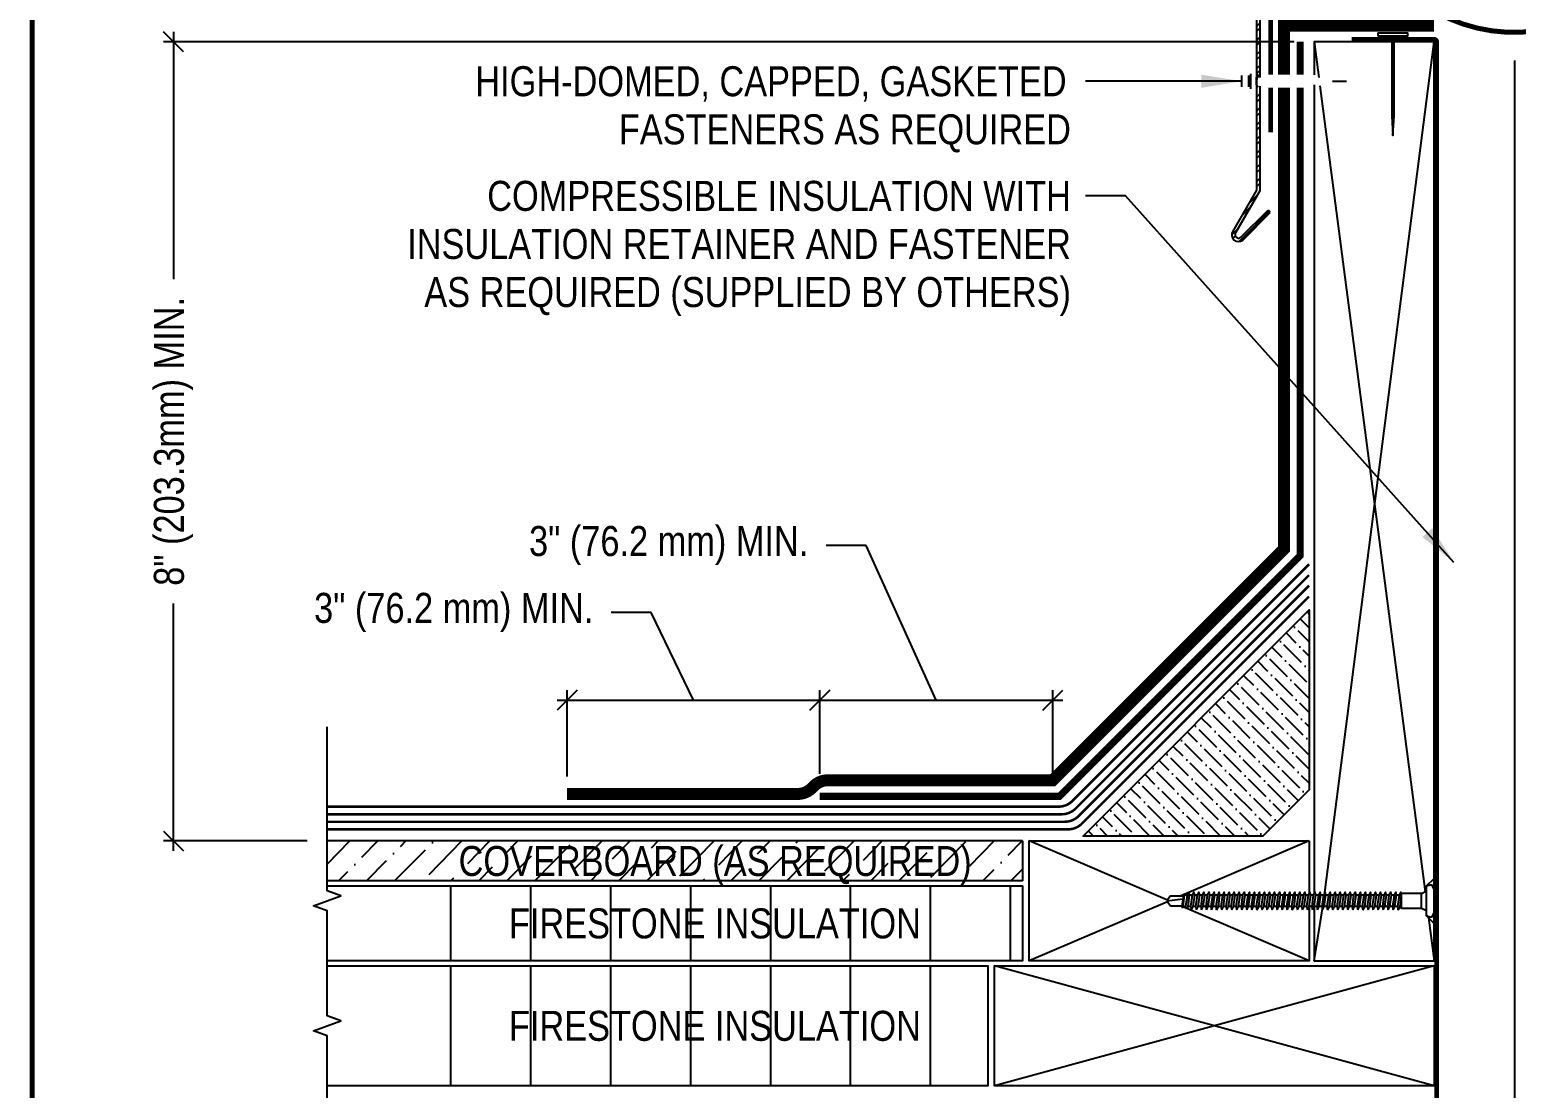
# Model space of a CAD drawing. Header units: inches. Extents: x -556 to -536, y -114.5 to -97.8.
# Drawn here: x -556 to -546.7, y -109.98 to -103.36 of the extents above; entities that cross this region are included whole.
import ezdxf
from ezdxf.enums import TextEntityAlignment as Align

# ---------------------------------------------------------------- set-up
doc = ezdxf.new("R2010")
doc.units = ezdxf.units.IN
doc.header["$MEASUREMENT"] = 0
doc.layers.get('0').update_dxf_attribs({"linetype": 'CONTINUOUS'})
doc.layers.get('DEFPOINTS').update_dxf_attribs({"linetype": 'CONTINUOUS'})
for name, color, linetype in [('FSBP-ACCESSORY-FIRESTONE', 7, 'CONTINUOUS'), ('FSBP-ACCESSORY-OTHER', 7, 'CONTINUOUS'), ('FSBP-ANNO-LABEL', 7, 'CONTINUOUS'), ('FSBP-COVERBOARD_CANT', 46, 'CONTINUOUS'), ('FSBP-INSULATION', 7, 'CONTINUOUS'), ('FSBP-MEMBRANE', 7, 'CONTINUOUS'), ('FSBP-SUBSTRATE-GENERIC', 9, 'CONTINUOUS'), ('FSBP-TTLB-BORDER', 7, 'CONTINUOUS'), ('FSBP-TTLB-TEXT', 7, 'CONTINUOUS'), ('FSBP-WOOD', 7, 'CONTINUOUS')]:
    doc.layers.add(name, color=color, linetype=linetype)
doc.styles.add('ARIAL', font='ARIAL.TTF')
doc.styles.add('ARIAL_BOLD', font='ariblk.TTF')
doc.styles.add('ARIAL_NAR', font='ARIALN.TTF')
doc.linetypes.add('BATTING', pattern='A,0.0001,-0.1,[134,ltypeshp.shx,S=0.1,R=0,X=-0.1,Y=0],-0.2,[134,ltypeshp.shx,S=0.1,R=180,X=0.1,Y=0],-0.1', length=0.4001)
doc.dimstyles.new('FSBP-DIM', dxfattribs={"dimtxt": 0.1875, "dimasz": 0.125, "dimexe": 0.0625, "dimexo": 0.125, "dimgap": 0.125, "dimtad": 0, "dimdec": 0, "dimzin": 1, "dimdsep": 46, "dimlunit": 4, "dimtxsty": 'ARIAL_NAR', "dimblk": 'OBLIQUE', "dimcen": 0.09375, "dimdle": 0.0625, "dimclrd": 256, "dimclre": 256, "dimclrt": 256, "dimadec": 0, "dimazin": 0, "dimtfac": 1, "dimtdec": 0, "dimtmove": 1, "dimatfit": 3, "dimfxl": 0, "dimtolj": 1, "dimtzin": 0, "dimlwd": -1, "dimlwe": -1, "dimarcsym": 0})
doc.dimstyles.new('FSBP-LEADER', dxfattribs={"dimtxt": 0.1875, "dimasz": 0.25, "dimexe": 0.0625, "dimexo": 0.125, "dimgap": 0.125, "dimtad": 0, "dimtih": 1, "dimtoh": 1, "dimdec": 4, "dimzin": 0, "dimdsep": 46, "dimlunit": 4, "dimtxsty": 'ARIAL_NAR', "dimcen": 0.09375, "dimclrd": 256, "dimclre": 256, "dimclrt": 256, "dimadec": 0, "dimazin": 0, "dimtfac": 1, "dimtdec": 4, "dimtofl": 0, "dimtmove": 0, "dimatfit": 3, "dimfxl": 0, "dimtolj": 1, "dimtzin": 0, "dimlwd": -1, "dimlwe": -1, "dimarcsym": 0})

# ---------------------------------------------------------------- blocks, each defined once
blk = doc.blocks.new('FSBP_HOT-DIPPED-NAIL')
at = {"layer": 'FSBP-ACCESSORY-OTHER'}
blk.add_lwpolyline([(0, 0.1875), (0, -0.1875), (-0.03125, -0.1875), (-0.03125000000005684, 0.1875)], close=True, dxfattribs=at)
blk.add_lwpolyline([(0, 0.015625), (1, 0.015625), (1.25, 0), (1, -0.015625), (0, -0.015625)], dxfattribs=at)
blk = doc.blocks.new('FSBP_AP_FASTENER_01')
at = {"layer": 'FSBP-ACCESSORY-FIRESTONE'}
for p, q in [((-0.125, 0.04849224421338505), (-0.09375, -0.01400775578661495)), ((0.09375, -0.01400775578661495), (0.125, 0.04849224421338505)), ((-0.09375, -0.01400775578661495), (-0.09375, -0.264007755786615)), ((-0.09375, -0.01400775578661495), (0.09375, -0.01400775578661495)), ((0.09375, -0.01400775578661495), (0.09375, -0.264007755786615)), ((-0.09375, -0.264007755786615), (-0.0703125, -0.2840970415008996)), ((-0.0703125, -0.3156643085181585), (-0.0703125, -0.3472315755354103)), ((0.0703125, -0.2955750228038667), (0.0703125, -0.3271422898211327)), ((0.0703125, -0.3587095568383845), (0.0703125, -0.3902768238556433)), ((-0.0703125, -0.3787988425526763), (-0.0703125, -0.410366109569928)), ((-0.0703125, -0.4419333765871798), (-0.0703125, -0.4735006436044458)), ((-0.0703125, -0.5050679106216975), (-0.0703125, -0.5366351776389564)), ((0.0703125, -0.4218440908729022), (0.0703125, -0.453411357890154)), ((0.0703125, -0.4849786249074128), (0.0703125, -0.5165458919246717)), ((0.0703125, -0.5481131589419235), (0.0703125, -0.5796804259591894)), ((-0.0703125, -0.5682024446562153), (-0.0703125, -0.599769711673467)), ((-0.0703125, -0.631336978690733), (-0.0703125, -0.6629042457079848)), ((-0.0703125, -0.6944715127252366), (-0.0703125, -0.7260387797425025)), ((0.0703125, -0.6112476929764412), (0.0703125, -0.6428149599937001)), ((0.0703125, -0.674382227010959), (0.0703125, -0.7059494940282107)), ((0.0703125, -0.7375167610454696), (0.0703125, -0.7690840280627285)), ((-0.0703125, -0.7576060467597543), (-0.0703125, -0.7891733137770132)), ((-0.0703125, -0.820740580794272), (-0.0703125, -0.8523078478115238)), ((-0.0703125, -0.8838751148287898), (-0.0703125, -0.9154423818460415)), ((0.0703125, -0.8006512950799802), (0.0703125, -0.8322185620972462)), ((0.0703125, -0.863785829114498), (0.0703125, -0.8953530961317568)), ((0.0703125, -0.9269203631490157), (0.0703125, -0.9584876301662675)), ((-0.0703125, -0.9470096488632933), (-0.0703125, -0.9785769158805593)), ((-0.0703125, -1.010144182897811), (-0.0703125, -1.04171144991507)), ((-0.0703125, -1.073278716932329), (-0.0703125, -1.104845983949581)), ((0.0703125, -0.9900548971835264), (0.0703125, -1.021622164200785)), ((0.0703125, -1.053189431218037), (0.0703125, -1.084756698235303)), ((-0.0703125, -1.136413250966847), (-0.0703125, -1.167980517984098)), ((-0.0703125, -1.19954778500135), (-0.0703125, -1.231115052018616)), ((-0.0703125, -1.262682319035868), (-0.0703125, -1.294249586053127)), ((0.0703125, -1.116323965252555), (0.0703125, -1.147891232269814)), ((0.0703125, -1.179458499287072), (0.0703125, -1.211025766304324)), ((0.0703125, -1.242593033321583), (0.0703125, -1.274160300338842)), ((-0.0703125, -1.325816853070386), (-0.0703125, -1.357384120087637)), ((-0.0703125, -1.388951387104903), (-0.0703125, -1.420518654122155)), ((-0.0703125, -1.452085921139407), (-0.0703125, -1.483653188156673)), ((0.0703125, -1.305727567356094), (0.0703125, -1.33729483437336)), ((0.0703125, -1.368862101390611), (0.0703125, -1.40042936840787)), ((0.0703125, -1.431996635425129), (0.0703125, -1.463563902442381)), ((-0.0703125, -1.515220455173925), (-0.0703125, -1.546787722191183)), ((-0.0703125, -1.578354989208442), (-0.0703125, -1.609922256225694)), ((-0.0703125, -1.64148952324296), (-0.0703125, -1.673056790260212)), ((0.0703125, -1.49513116945964), (0.0703125, -1.526698436476899)), ((0.0703125, -1.558265703494151), (0.0703125, -1.589832970511416)), ((0.0703125, -1.621400237528668), (0.0703125, -1.652967504545927)), ((-0.0703125, -1.704624057277464), (-0.0703125, -1.73619132429473)), ((-0.0703125, -1.767758591311981), (-0.0703125, -1.79932585832924)), ((-0.0703125, -1.830893125346499), (-0.0703125, -1.862460392363751)), ((0.0703125, -1.684534771563186), (0.0703125, -1.716102038580438)), ((0.0703125, -1.747669305597697), (0.0703125, -1.779236572614955)), ((0.0703125, -1.810803839632207), (0.0703125, -1.842371106649473)), ((-0.0703125, -1.894027659381017), (-0.0703125, -1.925594926398269)), ((-0.0703125, -1.95716219341552), (-0.0703125, -1.988729460432786)), ((-0.0703125, -2.020296727450038), (-0.0703125, -2.051863994467297)), ((0.0703125, -1.873938373666725), (0.0703125, -1.905505640683984)), ((0.0703125, -1.937072907701243), (0.0703125, -1.968640174718495)), ((0.0703125, -2.000207441735753), (0.0703125, -2.031774708753012)), ((-0.0703125, -2.083431261484556), (-0.0703125, -2.114998528501808)), ((-0.0703125, -2.146565795519074), (-0.0703125, -2.178133062536325)), ((-0.0703125, -2.209700329553577), (-0.0703125, -2.241267596570843)), ((0.0703125, -2.063341975770264), (0.0703125, -2.09490924278753)), ((0.0703125, -2.126476509804782), (0.0703125, -2.158043776822041)), ((0.0703125, -2.189611043839299), (0.0703125, -2.221178310856551)), ((-0.0703125, -2.272834863588095), (-0.0703125, -2.304402130605354)), ((-0.0703125, -2.335969397622613), (-0.0703125, -2.367536664639864)), ((-0.0703125, -2.39910393165713), (-0.0703125, -2.430671198674382)), ((0.0703125, -2.25274557787381), (0.0703125, -2.284312844891069)), ((0.0703125, -2.315880111908321), (0.0703125, -2.347447378925587)), ((0.0703125, -2.379014645942839), (0.0703125, -2.410581912960097)), ((-0.0703125, -2.462238465691634), (-0.0703125, -2.4938057327089)), ((-0.0703125, -2.525372999726152), (-0.0703125, -2.55694026674341)), ((-0.0703125, -2.588507533760669), (-0.0703125, -2.620074800777921)), ((0.0703125, -2.442149179977356), (0.0703125, -2.473716446994608)), ((0.0703125, -2.505283714011867), (0.0703125, -2.536850981029126)), ((0.0703125, -2.568418248046378), (0.0703125, -2.599985515063644)), ((-0.0703125, -2.651642067795187), (-0.0703125, -2.683209334812439)), ((-0.0703125, -2.714776601829691), (-0.0703125, -2.746343868846957)), ((-0.0703125, -2.777911135864208), (-0.0703125, -2.809478402881467)), ((0.0703125, -2.631552782080895), (0.0703125, -2.663120049098154)), ((0.0703125, -2.694687316115413), (0.0703125, -2.726254583132665)), ((0.0703125, -2.757821850149924), (0.0703125, -2.789389117167183)), ((-0.0703125, -2.841045669898726), (-0.0703125, -2.872612936915978)), ((-0.0703125, -2.904180203933244), (-0.0703125, -2.935747470950496)), ((-0.0703125, -2.967314737967747), (-0.0703125, -2.998882004985013)), ((0.0703125, -2.820956384184434), (0.0703125, -2.8525236512017)), ((0.0703125, -2.884090918218952), (0.0703125, -2.915658185236211)), ((0.0703125, -2.94722545225347), (0.0703125, -2.978792719270722)), ((-0.0625, -3.154632755786622), (-0.0625, -3.013549567065063)), ((0, -3.201507755786615), (-0.06250000000001421, -3.154632755786615)), ((0, -3.201507755786615), (0.02460623630038583, -3.00110581902215)), ((0.0625, -3.154632755786615), (0, -3.201507755786615)), ((0.0625, -3.154632755786601), (0.0625, -2.995692424207924))]:
    blk.add_line(p, q, dxfattribs=at)
blk.add_lwpolyline([(0.1875, 0.04849224421338505, 0.1250000000000271), (0.203125, 0.110992244213385), (0.140625, 0.142242244213385), (-0.140625, 0.142242244213385), (-0.203125, 0.110992244213385, 0.1250000000000271), (-0.1875, 0.04849224421338505)], format="xyb", close=True, dxfattribs=at)
for points in [[(-0.109375, -0.3054610321523867), (-0.0703125, -0.2840970415008996), (0.0703125, -0.264007755786615), (0.109375, -0.2742110321523867), (0.0703125, -0.2955750228038667), (-0.0703125, -0.3156643085181585)], [(-0.109375, -0.3685955661869045), (-0.0703125, -0.3472315755354103), (0.0703125, -0.3271422898211327), (0.109375, -0.3373455661869045), (0.0703125, -0.3587095568383845), (-0.0703125, -0.3787988425526763)], [(-0.109375, -0.431730100221408), (-0.0703125, -0.410366109569928), (0.0703125, -0.3902768238556433), (0.109375, -0.400480100221408), (0.0703125, -0.4218440908729022), (-0.0703125, -0.4419333765871798)], [(-0.109375, -0.4948646342559258), (-0.0703125, -0.4735006436044458), (0.0703125, -0.453411357890154), (0.109375, -0.4636146342559258), (0.0703125, -0.4849786249074128), (-0.0703125, -0.5050679106216975)], [(-0.109375, -0.5579991682904435), (-0.0703125, -0.5366351776389564), (0.0703125, -0.5165458919246717), (0.109375, -0.5267491682904435), (0.0703125, -0.5481131589419235), (-0.0703125, -0.5682024446562153)], [(-0.109375, -0.6211337023249612), (-0.0703125, -0.599769711673467), (0.0703125, -0.5796804259591894), (0.109375, -0.5898837023249612), (0.0703125, -0.6112476929764412), (-0.0703125, -0.631336978690733)], [(-0.109375, -0.6842682363594648), (-0.0703125, -0.6629042457079848), (0.0703125, -0.6428149599937001), (0.109375, -0.6530182363594648), (0.0703125, -0.674382227010959), (-0.0703125, -0.6944715127252366)], [(-0.109375, -0.7474027703939825), (-0.0703125, -0.7260387797425025), (0.0703125, -0.7059494940282107), (0.109375, -0.7161527703939825), (0.0703125, -0.7375167610454696), (-0.0703125, -0.7576060467597543)], [(-0.109375, -0.8105373044285002), (-0.0703125, -0.7891733137770132), (0.0703125, -0.7690840280627285), (0.109375, -0.7792873044285002), (0.0703125, -0.8006512950799802), (-0.0703125, -0.820740580794272)], [(-0.109375, -0.873671838463018), (-0.0703125, -0.8523078478115238), (0.0703125, -0.8322185620972462), (0.109375, -0.842421838463018), (0.0703125, -0.863785829114498), (-0.0703125, -0.8838751148287898)], [(-0.109375, -0.9368063724975215), (-0.0703125, -0.9154423818460415), (0.0703125, -0.8953530961317568), (0.109375, -0.9055563724975215), (0.0703125, -0.9269203631490157), (-0.0703125, -0.9470096488632933)], [(-0.109375, -0.9999409065320393), (-0.0703125, -0.9785769158805593), (0.0703125, -0.9584876301662675), (0.109375, -0.9686909065320393), (0.0703125, -0.9900548971835264), (-0.0703125, -1.010144182897811)], [(-0.109375, -1.063075440566557), (-0.0703125, -1.04171144991507), (0.0703125, -1.021622164200785), (0.109375, -1.031825440566557), (0.0703125, -1.053189431218037), (-0.0703125, -1.073278716932329)], [(-0.109375, -1.126209974601075), (-0.0703125, -1.104845983949581), (0.0703125, -1.084756698235303), (0.109375, -1.094959974601075), (0.0703125, -1.116323965252555), (-0.0703125, -1.136413250966847)], [(-0.109375, -1.189344508635578), (-0.0703125, -1.167980517984098), (0.0703125, -1.147891232269814), (0.109375, -1.158094508635578), (0.0703125, -1.179458499287072), (-0.0703125, -1.19954778500135)], [(-0.109375, -1.252479042670096), (-0.0703125, -1.231115052018616), (0.0703125, -1.211025766304324), (0.109375, -1.221229042670096), (0.0703125, -1.242593033321583), (-0.0703125, -1.262682319035868)], [(-0.109375, -1.315613576704614), (-0.0703125, -1.294249586053127), (0.0703125, -1.274160300338842), (0.109375, -1.284363576704614), (0.0703125, -1.305727567356094), (-0.0703125, -1.325816853070386)], [(-0.109375, -1.378748110739132), (-0.0703125, -1.357384120087637), (0.0703125, -1.33729483437336), (0.109375, -1.347498110739132), (0.0703125, -1.368862101390611), (-0.0703125, -1.388951387104903)], [(-0.109375, -1.441882644773635), (-0.0703125, -1.420518654122155), (0.0703125, -1.40042936840787), (0.109375, -1.410632644773635), (0.0703125, -1.431996635425129), (-0.0703125, -1.452085921139407)], [(-0.109375, -1.505017178808153), (-0.0703125, -1.483653188156673), (0.0703125, -1.463563902442381), (0.109375, -1.473767178808153), (0.0703125, -1.49513116945964), (-0.0703125, -1.515220455173925)], [(-0.109375, -1.568151712842671), (-0.0703125, -1.546787722191183), (0.0703125, -1.526698436476899), (0.109375, -1.536901712842671), (0.0703125, -1.558265703494151), (-0.0703125, -1.578354989208442)], [(-0.109375, -1.631286246877188), (-0.0703125, -1.609922256225694), (0.0703125, -1.589832970511416), (0.109375, -1.600036246877188), (0.0703125, -1.621400237528668), (-0.0703125, -1.64148952324296)], [(-0.109375, -1.694420780911692), (-0.0703125, -1.673056790260212), (0.0703125, -1.652967504545927), (0.109375, -1.663170780911692), (0.0703125, -1.684534771563186), (-0.0703125, -1.704624057277464)], [(-0.109375, -1.75755531494621), (-0.0703125, -1.73619132429473), (0.0703125, -1.716102038580438), (0.109375, -1.72630531494621), (0.0703125, -1.747669305597697), (-0.0703125, -1.767758591311981)], [(-0.109375, -1.820689848980727), (-0.0703125, -1.79932585832924), (0.0703125, -1.779236572614955), (0.109375, -1.789439848980727), (0.0703125, -1.810803839632207), (-0.0703125, -1.830893125346499)], [(-0.109375, -1.883824383015245), (-0.0703125, -1.862460392363751), (0.0703125, -1.842371106649473), (0.109375, -1.852574383015245), (0.0703125, -1.873938373666725), (-0.0703125, -1.894027659381017)], [(-0.109375, -1.946958917049749), (-0.0703125, -1.925594926398269), (0.0703125, -1.905505640683984), (0.109375, -1.915708917049749), (0.0703125, -1.937072907701243), (-0.0703125, -1.95716219341552)], [(-0.109375, -2.010093451084266), (-0.0703125, -1.988729460432786), (0.0703125, -1.968640174718495), (0.109375, -1.978843451084266), (0.0703125, -2.000207441735753), (-0.0703125, -2.020296727450038)], [(-0.109375, -2.073227985118784), (-0.0703125, -2.051863994467297), (0.0703125, -2.031774708753012), (0.109375, -2.041977985118784), (0.0703125, -2.063341975770264), (-0.0703125, -2.083431261484556)], [(-0.109375, -2.136362519153302), (-0.0703125, -2.114998528501808), (0.0703125, -2.09490924278753), (0.109375, -2.105112519153302), (0.0703125, -2.126476509804782), (-0.0703125, -2.146565795519074)], [(-0.109375, -2.199497053187805), (-0.0703125, -2.178133062536325), (0.0703125, -2.158043776822041), (0.109375, -2.168247053187805), (0.0703125, -2.189611043839299), (-0.0703125, -2.209700329553577)], [(-0.109375, -2.262631587222323), (-0.0703125, -2.241267596570843), (0.0703125, -2.221178310856551), (0.109375, -2.231381587222323), (0.0703125, -2.25274557787381), (-0.0703125, -2.272834863588095)], [(-0.109375, -2.325766121256841), (-0.0703125, -2.304402130605354), (0.0703125, -2.284312844891069), (0.109375, -2.294516121256841), (0.0703125, -2.315880111908321), (-0.0703125, -2.335969397622613)], [(-0.109375, -2.388900655291359), (-0.0703125, -2.367536664639864), (0.0703125, -2.347447378925587), (0.109375, -2.357650655291359), (0.0703125, -2.379014645942839), (-0.0703125, -2.39910393165713)], [(-0.109375, -2.452035189325862), (-0.0703125, -2.430671198674382), (0.0703125, -2.410581912960097), (0.109375, -2.420785189325862), (0.0703125, -2.442149179977356), (-0.0703125, -2.462238465691634)], [(-0.109375, -2.51516972336038), (-0.0703125, -2.4938057327089), (0.0703125, -2.473716446994608), (0.109375, -2.48391972336038), (0.0703125, -2.505283714011867), (-0.0703125, -2.525372999726152)], [(-0.109375, -2.578304257394898), (-0.0703125, -2.55694026674341), (0.0703125, -2.536850981029126), (0.109375, -2.547054257394898), (0.0703125, -2.568418248046378), (-0.0703125, -2.588507533760669)], [(-0.109375, -2.641438791429415), (-0.0703125, -2.620074800777921), (0.0703125, -2.599985515063644), (0.109375, -2.610188791429415), (0.0703125, -2.631552782080895), (-0.0703125, -2.651642067795187)], [(-0.109375, -2.704573325463919), (-0.0703125, -2.683209334812439), (0.0703125, -2.663120049098154), (0.109375, -2.673323325463919), (0.0703125, -2.694687316115413), (-0.0703125, -2.714776601829691)], [(-0.109375, -2.767707859498437), (-0.0703125, -2.746343868846957), (0.0703125, -2.726254583132665), (0.109375, -2.736457859498437), (0.0703125, -2.757821850149924), (-0.0703125, -2.777911135864208)], [(-0.109375, -2.830842393532954), (-0.0703125, -2.809478402881467), (0.0703125, -2.789389117167183), (0.109375, -2.799592393532954), (0.0703125, -2.820956384184434), (-0.0703125, -2.841045669898726)], [(-0.109375, -2.893976927567472), (-0.0703125, -2.872612936915978), (0.0703125, -2.8525236512017), (0.109375, -2.862726927567472), (0.0703125, -2.884090918218952), (-0.0703125, -2.904180203933244)], [(-0.099609375, -2.955716372316267), (-0.0703125, -2.935747470950496), (0.0703125, -2.915658185236211), (0.099609375, -2.927256550887698), (0.0703125, -2.94722545225347), (-0.0703125, -2.967314737967747)], [(-0.0849609375, -3.008866455667892), (-0.0703125, -2.998882004985013), (0.0703125, -2.978792719270722), (0.0849609375, -2.984591902096462), (0.0703125, -2.994576352779355), (-0.0703125, -3.014665638493632)]]:
    blk.add_lwpolyline(points, close=True, dxfattribs=at)
blk.add_lwpolyline([(-0.09375, -0.264007755786615), (0.09375, -0.264007755786615)], dxfattribs=at)
blk = doc.blocks.new('FSBP_AG_FASTENER')
at = {"layer": 'FSBP-ACCESSORY-FIRESTONE'}
for points in [[(-0.25, -0.09375), (-0.25, 0.09375)], [(-0.125, 0.09375), (-0.125, -0.09375)], [(-0.09375, 0.125), (-0.09375, -0.125)], [(0.004680429791221741, 0.06249999999999289), (0, 0.07107394473515427)], [(0, 0.06249999999999289), (-2.842170943040401e-14, -0.0625), (0.02558858882824211, -0.109375), (0.03125, -0.0625)], [(2.842170943040401e-14, 0.01100984546043549), (0.02558858882824211, -0.109375)], [(1.267965214895611, 2.131628207280301e-14), (1.5, 0)]]:
    blk.add_lwpolyline(points, dxfattribs=at)
blk = doc.blocks.new('_OBLIQUE')
at = {"color": 0, "linetype": 'ByBlock'}
blk.add_line((-0.5, -0.5), (0.5, 0.5), dxfattribs=at)
blk = doc.blocks.new('*D5')
at = {"layer": 'DEFPOINTS', "color": 0}
for p in [(-547.9634741361651, -103.4327859870238), (-555.0997376690129, -108.4327859870238), (-554.1372871299945, -108.4327859870238)]:
    blk.add_point(p, dxfattribs=at)
at = {"layer": 'FSBP-ANNO-LABEL'}
for p, q in [((-555.0997376690129, -103.3702859870238), (-555.0997376690129, -104.9178004822489)), ((-548.0884741361651, -103.4327859870238), (-555.1622376690129, -103.4327859870238)), ((-555.0997376690129, -108.4952859870238), (-555.0997376690129, -106.9477714917987)), ((-554.2622871299945, -108.4327859870238), (-555.1622376690129, -108.4327859870238))]:
    blk.add_line(p, q, dxfattribs=at)
at = {"layer": 'FSBP-ANNO-LABEL', "xscale": 0.125, "yscale": 0.125, "zscale": 0.125}
for p, rotation in [((-555.0997376690129, -103.4327859870238), 90), ((-555.0997376690129, -108.4327859870238), 270)]:
    blk.add_blockref('_OBLIQUE', p, dxfattribs=dict(at, rotation=rotation))
at = {"layer": 'FSBP-ANNO-LABEL', "insert": (-555.0997376690129, -105.9327859870239), "char_height": 0.1875, "attachment_point": 5, "rotation": 90, "style": 'ARIAL_NAR'}
blk.add_mtext('\\A1;8" (203.3mm) MIN.', dxfattribs=at)
blk = doc.blocks.new('*D6')
at = {"layer": 'DEFPOINTS', "color": 0}
for p in [(-551.0565885368658, -107.552328831657), (-551.0565885368658, -108.1384109870238), (-552.6372871299945, -108.1534109870239)]:
    blk.add_point(p, dxfattribs=at)
at = {"layer": 'FSBP-ANNO-LABEL'}
for p, q in [((-552.1109471382115, -107.0027273806885), (-552.3609471382115, -107.0027273806885)), ((-551.8469378334302, -107.552328831657), (-552.1109471382115, -107.0027273806885)), ((-552.6372871299945, -108.0284109870239), (-552.6372871299945, -107.489828831657)), ((-551.0565885368658, -108.0134109870238), (-551.0565885368658, -107.489828831657)), ((-552.6997871299945, -107.552328831657), (-550.9940885368658, -107.552328831657))]:
    blk.add_line(p, q, dxfattribs=at)
at = {"layer": 'FSBP-ANNO-LABEL', "xscale": 0.125, "yscale": 0.125, "zscale": 0.125, "rotation": 180}
blk.add_blockref('_OBLIQUE', (-552.6372871299945, -107.552328831657), dxfattribs=at)
at = {"layer": 'FSBP-ANNO-LABEL', "xscale": 0.125, "yscale": 0.125, "zscale": 0.125}
blk.add_blockref('_OBLIQUE', (-551.0565885368658, -107.552328831657), dxfattribs=at)
at = {"layer": 'FSBP-ANNO-LABEL', "insert": (-553.3460682159741, -107.0027273806885), "char_height": 0.1875, "attachment_point": 5, "style": 'ARIAL_NAR'}
blk.add_mtext('\\A1;3" (76.2 mm) MIN.', dxfattribs=at)
blk = doc.blocks.new('*D7')
at = {"layer": 'DEFPOINTS', "color": 0}
for p in [(-549.5982687765795, -107.552328831657), (-551.0565885368658, -108.0527859870239), (-549.5982687765795, -108.1534109870239)]:
    blk.add_point(p, dxfattribs=at)
at = {"layer": 'FSBP-ANNO-LABEL'}
for p, q in [((-550.7662713266618, -106.5843339458997), (-551.0162713266618, -106.5843339458997)), ((-550.3274286567226, -107.552328831657), (-550.7662713266618, -106.5843339458997)), ((-551.0565885368658, -107.9277859870239), (-551.0565885368658, -107.489828831657)), ((-549.5982687765795, -108.0284109870239), (-549.5982687765795, -107.489828831657)), ((-551.1190885368658, -107.552328831657), (-549.5357687765795, -107.552328831657))]:
    blk.add_line(p, q, dxfattribs=at)
at = {"layer": 'FSBP-ANNO-LABEL', "xscale": 0.125, "yscale": 0.125, "zscale": 0.125, "rotation": 180}
blk.add_blockref('_OBLIQUE', (-551.0565885368658, -107.552328831657), dxfattribs=at)
at = {"layer": 'FSBP-ANNO-LABEL', "xscale": 0.125, "yscale": 0.125, "zscale": 0.125}
blk.add_blockref('_OBLIQUE', (-549.5982687765795, -107.552328831657), dxfattribs=at)
at = {"layer": 'FSBP-ANNO-LABEL', "insert": (-552.0013924044245, -106.5843339458997), "char_height": 0.1875, "attachment_point": 5, "style": 'ARIAL_NAR'}
blk.add_mtext('\\A1;3" (76.2 mm) MIN.', dxfattribs=at)
blk = doc.blocks.new('TTLB-ASPHALT_1')
at = {"layer": 'FSBP-TTLB-BORDER', "const_width": 0.03125}
blk.add_lwpolyline([(20, 0), (20, 13), (0, 13), (0, 0)], dxfattribs=at)
at = {"layer": 'FSBP-TTLB-TEXT'}
for tag, height, style, p in [('DETAIL_DESCP_LINE_1', 0.21875, 'ARIAL_BOLD', (9.832748116198076, -0.375)), ('ISSUE_REV_DATE', 0.21875, 'ARIAL', (15.84069633627263, -0.7282559425942452)), ('DETAIL_NUMBER', 0.4375, 'ARIAL', (18.42055248367797, -0.8931630692489421))]:
    blk.add_attdef(tag, text='', height=height, dxfattribs=dict(at, style=style)).set_placement(p, align=Align.MIDDLE_CENTER)
at = {"layer": 'FSBP-TTLB-TEXT', "style": 'ARIAL'}
blk.add_attdef('ACCPT_SYSTEMS', text='', height=0.21875, dxfattribs=at).set_placement((11.49438170418193, -1.125), align=Align.MIDDLE_LEFT)

msp = doc.modelspace()

# ---------------------------------------------------------------- hatches: boundary and pattern name
at = {"layer": 'FSBP-ACCESSORY-OTHER'}
h = msp.add_hatch(dxfattribs=at)
h.set_pattern_fill('STEEL', color=256, scale=0.5, style=0)
h.set_pattern_definition([(45, (-540.8636679342544, 81.66523130815958), (-0.04419417382415922, 0.04419417382415922), []), (45, (-540.8636679342544, 81.69648130815958), (-0.04419417382415922, 0.04419417382415922), [])])
h.paths.add_polyline_path([(-548.3040654608959, -103.7114487084414), (-548.3092057386411, -103.7208650354191), (-548.3113287678306, -103.7032869104191), (-548.3230475178306, -103.7032869104191), (-548.3245922449075, -103.7061166515283), (-548.3245922449075, -104.3608551382711), (-548.4730235540551, -104.6179457071487, 0.8463823686168076), (-548.4105144009636, -104.6733841645483), (-548.2378065304739, -104.5006762940583), (-548.2523211586445, -104.4861616658878), (-548.4241309116369, -104.6579714188804, -0.8345828675690399), (-548.4554613957118, -104.6285807246309), (-548.3040654608959, -104.3663552734702)])
h.paths.add_polyline_path([(-548.304065460896, -103.1651249168611), (-547.5680424004038, -103.165124916861), (-547.5680424004038, -103.1445981328495, -0.8537273085943899), (-545.8589058719265, -103.1445981328495), (-545.8589058719264, -103.1651249168611), (-545.1226723773397, -103.1651249168611), (-545.1226723773397, -103.6564119104191), (-545.113864343328, -103.6564119104191), (-545.1117413141386, -103.6388337854191), (-545.102145593328, -103.6564119104191), (-545.102145593328, -103.5685212854191), (-545.102145593328, -103.1445981328494), (-545.8383790879149, -103.1445981328495, 0.857158373539043), (-547.5885691844154, -103.1445981328495), (-548.3245922449075, -103.1445981328495), (-548.3245922449075, -103.6560264222526), (-548.3152069581917, -103.6388337854191), (-548.3130839290022, -103.6564119104191), (-548.3040654608959, -103.6564119104191)])
h.paths.add_polyline_path([(-545.102145593328, -103.7065021396948), (-545.1039007544997, -103.7032869104191), (-545.1156195044997, -103.7032869104191), (-545.1177425336891, -103.7208650354191), (-545.1226723773397, -103.7118341966078), (-545.1226723773397, -104.3663552734702), (-544.9712764425237, -104.6285807246309, -0.8345828675700939), (-545.0026069265988, -104.6579714188804), (-545.1744166795911, -104.4861616658878), (-545.1889313077617, -104.5006762940583), (-545.0162234372715, -104.6733841645487, 0.8463823686146782), (-544.9537142841805, -104.6179457071487), (-545.102145593328, -104.3608551382711)])
at = {"layer": 'FSBP-COVERBOARD_CANT'}
h = msp.add_hatch(dxfattribs=at)
h.set_pattern_fill('ANSI36', color=256, scale=0.5, style=0)
h.set_pattern_definition([(135, (-434.0879074583495, -72.24902252243376), (-0.03314563036811943, 0.1215339780164378), [0.15625, -0.03125000000000001, 0, -0.03125000000000001])])
h.paths.add_polyline_path([(-547.9954040605048, -106.9873224246507), (-547.9954040605048, -108.1123224246507), (-548.2846176228779, -108.4015359870238), (-549.4096176228779, -108.4015359870238)])
h = msp.add_hatch(dxfattribs=at)
h.set_pattern_fill('ANSI36', color=256, angle=0.5, style=0)
h.set_pattern_definition([(45.5, (-540.8636679342544, 81.66523130815958), (0.0641675954213197, 0.2436371937899585), [0.3125, -0.0625, 0, -0.0625])])
h.paths.add_polyline_path([(-549.7870707271717, -108.4327859870238), (-554.1372871299945, -108.4327859870238), (-554.1372871299945, -108.6827859870238), (-549.7870707271718, -108.6827859870238)])
h.paths.add_polyline_path([(-539.2896611423357, -108.4327859870238), (-543.6398775451586, -108.4327859870238), (-543.6398775451585, -108.6827859870238), (-539.2896611423357, -108.6827859870238)])
h.paths.add_polyline_path([(-553.3771367218982, -108.7681479413212), (-550.0444073562775, -108.7681479413212), (-550.0444073562775, -108.3992231459597), (-553.3771367218982, -108.3992231459597)], flags=9)
h.paths.add_polyline_path([(-543.3811340265574, -108.7681479413212), (-540.0484046609367, -108.7681479413212), (-540.0484046609367, -108.3992231459597), (-543.3811340265574, -108.3992231459597)], flags=9)
at = {"layer": 'FSBP-INSULATION'}
h = msp.add_hatch(dxfattribs=at)
h.set_pattern_fill('LINE', color=256, scale=4, angle=90, style=0)
h.set_pattern_definition([(90, (-540.8636679342544, 81.66523130815958), (-0.5, 3.061515884555943e-17), [])])
h.paths.add_polyline_path([(-549.7870707271718, -108.7140359870238), (-553.6372871299945, -108.7140359870238), (-553.6372871299945, -108.7452859870239), (-553.5514284606368, -108.7765359870238), (-553.7231457993526, -108.8390359870238), (-553.6372871299945, -108.8702859870238), (-553.6372871299945, -109.1827859870238), (-549.7870707271717, -109.1827859870238)])
h.paths.add_polyline_path([(-550.0058207271717, -109.2140359870238), (-553.6372871299945, -109.2140359870238), (-553.6372871299945, -109.5265359870238), (-553.5514284606368, -109.5577859870238), (-553.7231457993526, -109.6202859870238), (-553.6372871299945, -109.6515359870238), (-553.6372871299945, -109.9640359870238), (-550.0058207271717, -109.9640359870238)])
h.paths.add_polyline_path([(-539.7896611423357, -109.2140359870238), (-543.4211275451586, -109.2140359870238), (-543.4211275451586, -109.9640359870238), (-539.7896611423357, -109.9640359870238), (-539.7896611423357, -109.6515359870238), (-539.7038024729777, -109.6202859870238), (-539.8755198116935, -109.5577859870238), (-539.7896611423357, -109.5265359870238)])
h.paths.add_polyline_path([(-539.7896611423357, -108.9698693203572), (-539.7896611423357, -108.8702859870238), (-539.7038024729776, -108.8390359870238), (-539.8755198116935, -108.7765359870238), (-539.7896611423357, -108.7452859870238), (-539.7896611423357, -108.7140359870238), (-543.6398775451585, -108.7140359870238), (-543.6398775451586, -109.1827859870238), (-539.7896611423357, -109.1827859870238)])
h.paths.add_polyline_path([(-553.0496085841083, -109.0938641759734), (-550.3749198051179, -109.0938641759734), (-550.3749198051179, -108.8028298990293), (-553.0496085841083, -108.8028298990293)], flags=24)
h.paths.add_polyline_path([(-553.0496085841083, -109.7344891759734), (-550.3749198051179, -109.7344891759734), (-550.3749198051179, -109.4434548990293), (-553.0496085841083, -109.4434548990293)], flags=24)
h.paths.add_polyline_path([(-543.0521137332423, -109.7344891759734), (-540.3774249542519, -109.7344891759734), (-540.3774249542519, -109.4434548990293), (-543.0521137332423, -109.4434548990293)], flags=24)
h.paths.add_polyline_path([(-543.0521137332423, -109.0938641759734), (-540.3774249542519, -109.0938641759734), (-540.3774249542519, -108.8028298990293), (-543.0521137332423, -108.8028298990293)], flags=24)

# ---------------------------------------------------------------- linework, layer by layer
at = {"layer": 'FSBP-ACCESSORY-OTHER'}
for p, q in [((-548.3245922449075, -103.1445981328495), (-548.3245922449075, -104.3608551382711)), ((-548.304065460896, -103.1651249168611), (-548.3040654608959, -103.6564119104191)), ((-548.3040654608959, -103.7114487084413), (-548.3040654608959, -104.3663552734702)), ((-548.3245922449075, -104.3608551382711), (-548.4730235540551, -104.6179457071487)), ((-548.3040654608959, -104.3663552734702), (-548.4554613957118, -104.6285807246309)), ((-548.4241309116369, -104.6579714188804), (-548.2523211586445, -104.4861616658878)), ((-548.4105144009641, -104.6733841645487), (-548.2378065304739, -104.5006762940583)), ((-548.2378065304739, -104.5006762940583), (-548.2523211586445, -104.4861616658878))]:
    msp.add_line(p, q, dxfattribs=at)
at = {"layer": 'FSBP-ACCESSORY-OTHER', "linetype": 'BATTING'}
msp.add_line((-546.7090118059104, -110.8291856083898), (-546.7090118059104, -103.5504009206988), dxfattribs=at)
at = {"layer": 'FSBP-ACCESSORY-OTHER'}
for centre, radius, start, end in [((-548.4371243889611, -104.6404279702072), 0.04235802411198188, 147.9426728201197, 308.9186237204701), ((-548.4371243889611, -104.6404279702074), 0.02183124010041735, 147.1341467392325, 306.5253337987711)]:
    msp.add_arc(centre, radius, start, end, dxfattribs=at)
at = {"layer": 'FSBP-COVERBOARD_CANT'}
for p, q in [((-549.7870707271717, -108.4327859870238), (-554.1372871299945, -108.4327859870238)), ((-549.7870707271717, -108.4327859870238), (-549.7870707271718, -108.6827859870238)), ((-549.7870707271718, -108.6827859870238), (-554.1372871299945, -108.6827859870238))]:
    msp.add_line(p, q, dxfattribs=at)
msp.add_lwpolyline([(-547.9954040605048, -108.1123224246507), (-548.2846176228779, -108.4015359870238), (-549.4096176228779, -108.4015359870238), (-547.9954040605048, -106.9873224246507)], close=True, dxfattribs=at)
at = {"layer": 'FSBP-INSULATION', "linetype": 'Continuous'}
for points in [[(-554.1372871299945, -109.1827859870238), (-554.1372871299945, -108.8702859870238), (-554.2231457993526, -108.8390359870238), (-554.0514284606368, -108.7765359870238), (-554.1372871299945, -108.7452859870238), (-554.1372871299945, -107.7180854780999)], [(-554.1372871299945, -108.7140359870238), (-549.7870707271718, -108.7140359870238), (-549.7870707271717, -109.1827859870238), (-554.1372871299945, -109.1827859870238)], [(-554.1372871299945, -109.9640359870238), (-554.1372871299945, -109.6515359870238), (-554.2231457993526, -109.6202859870238), (-554.0514284606368, -109.5577859870238), (-554.1372871299945, -109.5265359870238), (-554.1372871299945, -108.9698693203572)], [(-554.1372871299945, -109.2140359870238), (-550.0058207271717, -109.2140359870238), (-550.0058207271717, -109.9640359870238), (-554.1372871299945, -109.9640359870238)]]:
    msp.add_lwpolyline(points, dxfattribs=at)
at = {"layer": 'FSBP-MEMBRANE', "linetype": 'Continuous'}
msp.add_lwpolyline([(-548.235945764135, -103.6388337854191, 0.03, 0.03, 0), (-548.235945764135, -103.249159044831, 0.03, 0.03, 0), (-547.1978491361651, -103.249159044831, 0.03125, 0.03125, 0.2580645161290544), (-546.2290991361651, -103.249159044831, 0.03, 0.03, 0), (-545.1910025081952, -103.249159044831, 0.03, 0.03, 0), (-545.1910025081952, -103.6388337854191, 0, 0, 0)], format="xyseb", dxfattribs=at)
at = {"layer": 'FSBP-MEMBRANE'}
for points, const_width in [([(-547.2134741361651, -103.3331931728009), (-548.1519116361651, -103.3331931728009), (-548.1519116361651, -103.6388337854191)], 0.07499999999999998), ([(-548.0512866361651, -103.6388337854191), (-548.0512866361651, -103.4327859870238)], 0.04499999999999999), ([(-551.0565885368658, -108.1534109870239), (-549.5565885368658, -108.1534109870239), (-548.0512866361651, -106.648109086323), (-548.0512866361651, -103.7208650354191)], 0.04499999999999999)]:
    msp.add_lwpolyline(points, dxfattribs=dict(at, const_width=const_width))
at = {"layer": 'FSBP-MEMBRANE', "linetype": 'Continuous', "const_width": 0.03}
for points in [[(-547.7282442241737, -103.4172273007708), (-547.4783591801695, -103.4172273007708)], [(-548.2359457641351, -103.999159044831), (-548.235945764135, -103.7208650354191)]]:
    msp.add_lwpolyline(points, dxfattribs=at)
msp.add_lwpolyline([(-547.4627341801695, -103.4172273007708), (-547.2134741361651, -103.4172273007708, -0.4142135623730909), (-547.1978491361651, -103.4328523007708), (-547.1978491361651, -103.5102056148361), (-547.1978491361651, -110.61930557973, 0.7762176150582661), (-546.2290991361651, -110.6193055797299), (-546.2290991361651, -103.5102056148361), (-546.2290991361651, -103.4328523007708, -0.414213562373095), (-546.2134741361651, -103.4172273007708), (-545.9642140921608, -103.4172273007708)], format="xyb", dxfattribs=at)
at = {"layer": 'FSBP-MEMBRANE'}
for points, const_width in [([(-548.1519116361651, -103.7208650354191), (-548.1519116361651, -106.6064288466093), (-549.5982687765795, -108.0527859870239), (-551.0048118415691, -108.0527859870239, 0.198912367379658), (-551.0932001892174, -108.0893976393756), (-551.1056018845138, -108.1017993346719, -0.1989123673795027), (-551.193990232162, -108.1384109870235), (-552.6372871299944, -108.1384109870238)], 0.07499999999999998), ([(-554.1372871299945, -108.2180203620239), (-549.5630926593335, -108.2180203620239, 0.1989123673796564), (-549.4747043116852, -108.1814087096722), (-547.9954040605048, -106.7021084584917)], 0.015625), ([(-554.1372871299945, -108.2656896328573), (-549.5433474008461, -108.2656896328573, 0.1989123673796557), (-549.4549590531977, -108.2290779805055), (-547.9954040605048, -106.7695229878126)], 0.015625), ([(-554.1372871299945, -108.3123823411906), (-549.5240066477904, -108.3123823411906, 0.198912367379657), (-549.4356183001421, -108.2757706888389), (-547.9954040605048, -106.8355564492016)], 0.015625), ([(-554.1372871299945, -108.3600516120239), (-549.5042613893029, -108.3600516120239, 0.1989123673796563), (-549.4158730416545, -108.3234399596722), (-547.9954040605048, -106.9029709785225)], 0.015625)]:
    msp.add_lwpolyline(points, format="xyb", dxfattribs=dict(at, const_width=const_width))
at = {"layer": 'FSBP-SUBSTRATE-GENERIC'}
msp.add_lwpolyline([(-554.1372871299945, -111.1619526536904), (-554.1372871299945, -110.5577859870238), (-554.2231457993526, -110.5265359870238), (-554.0514284606368, -110.4640359870238), (-554.1372871299945, -110.4327859870238), (-554.1372871299945, -109.9640359870238)], dxfattribs=at)
at = {"layer": 'FSBP-WOOD', "linetype": 'Continuous'}
for p, q in [((-547.9634741361651, -103.4327859870238), (-547.9347917558068, -103.6564119104191)), ((-547.8965117509116, -108.7554790466731), (-547.2134741361651, -103.4327859870238)), ((-547.9279862699377, -103.7094717695602), (-547.2699601093374, -108.75009147361)), ((-547.9634741361651, -109.1827859870238), (-547.9121209830741, -108.8575493507816)), ((-547.2486644589413, -108.9132206642475), (-547.2134741361651, -109.1827859870238))]:
    msp.add_line(p, q, dxfattribs=at)
at = {"layer": 'FSBP-WOOD'}
for p, q in [((-548.881713847491, -108.8029389354584), (-549.745404060505, -108.4327859870238)), ((-547.9954040605048, -108.4327859870238), (-548.7760776989907, -108.7673604035177)), ((-547.2603491361651, -108.7140359870237), (-547.2134741361651, -108.6671609870237)), ((-548.7792055169556, -108.7687008969312), (-548.7974873938382, -108.7765359870238)), ((-548.881713847491, -108.8126330385893), (-549.745404060505, -109.1827859870238)), ((-548.7917229659602, -108.8415064561145), (-548.7974873938384, -108.8390359870238)), ((-548.7641413324606, -108.8533271561858), (-548.7850166504833, -108.8443805913189)), ((-547.995404060505, -109.1827859870239), (-548.7605859841944, -108.8548508768713)), ((-547.2603491361651, -108.9015359870237), (-547.2134741361651, -108.9484109870237)), ((-547.2134741361649, -109.2140359870238), (-549.964154060505, -109.9640359870238)), ((-547.213474136165, -109.9640359870239), (-549.964154060505, -109.2140359870238))]:
    msp.add_line(p, q, dxfattribs=at)
at = {"layer": 'FSBP-WOOD', "linetype": 'Continuous'}
for points in [[(-547.9634741361651, -108.8440489689835), (-547.9634741361651, -109.1827859870238), (-547.2134741361651, -109.1827859870238), (-547.2134741361651, -103.4327859870238), (-547.4627341801695, -103.4327859870238)], [(-547.4783591801695, -103.4327859870238), (-547.9634741361651, -103.4327859870238), (-547.9634741361651, -103.4327859870238), (-547.9634741361651, -103.6402440071377)], [(-547.9634741361651, -103.7032869104191), (-547.9634741361651, -108.7624779936715)]]:
    msp.add_lwpolyline(points, dxfattribs=at)
at = {"layer": 'FSBP-WOOD'}
for points in [[(-547.9954040605049, -108.8439469123328), (-547.995404060505, -109.1827859870238), (-549.745404060505, -109.1827859870238), (-549.745404060505, -108.4327859870238), (-547.9954040605048, -108.4327859870238)], [(-547.9954040605048, -108.4327859870238), (-547.9954040605049, -108.7631410861569)], [(-547.2134741361649, -109.2140359870238), (-547.213474136165, -109.9640359870238), (-549.964154060505, -109.9640359870238), (-549.964154060505, -109.2140359870238), (-547.2134741361649, -109.2140359870238)]]:
    msp.add_lwpolyline(points, dxfattribs=at)

# ---------------------------------------------------------------- block references
msp.add_blockref('TTLB-ASPHALT_1', (-555.9827812163483, -111.8886115816887))
at = {"xscale": -0.5, "yscale": 0.5, "zscale": 0.5, "rotation": 90}
msp.add_blockref('FSBP_HOT-DIPPED-NAIL', (-547.4705466801695, -103.3953189943667), dxfattribs=at)
at = {"layer": 'FSBP-ACCESSORY-FIRESTONE', "linetype": 'Continuous', "xscale": -0.375, "yscale": 0.375, "zscale": 0.375, "rotation": 180}
msp.add_blockref('FSBP_AG_FASTENER', (-548.3248026790022, -103.6798494104191), dxfattribs=at)
at = {"layer": 'FSBP-ACCESSORY-FIRESTONE', "xscale": -0.5, "yscale": 0.5, "zscale": 0.5, "rotation": 270}
msp.add_blockref('FSBP_AP_FASTENER_01', (-547.2845952582718, -108.8077859870238), dxfattribs=at)

# ---------------------------------------------------------------- texts
at = {"layer": 'FSBP-ANNO-LABEL', "style": 'ARIAL_NAR'}
for s, p in [('HIGH-DOMED, CAPPED, GASKETED', (-549.5120802347478, -103.6798494104191)), ('FASTENERS AS REQUIRED', (-549.4852214352936, -103.9806306604191)), ('COMPRESSIBLE INSULATION WITH', (-549.4852214352936, -104.397060340856)), ('INSULATION RETAINER AND FASTENER', (-549.4852214352936, -104.697841590856)), ('AS REQUIRED (SUPPLIED BY OTHERS)', (-549.4852214352936, -104.998622840856))]:
    msp.add_text(s, height=0.1875, dxfattribs=at).set_placement(p, align=Align.MIDDLE_RIGHT)
for p in [(-551.7122641946131, -108.9484109870238), (-551.7122641946131, -109.5890359870238)]:
    msp.add_text('FIRESTONE INSULATION', height=0.1875, dxfattribs=at).set_placement(p, align=Align.MIDDLE_CENTER)
at = {"layer": 'FSBP-COVERBOARD_CANT', "style": 'ARIAL_NAR'}
msp.add_text('COVERBOARD (AS REQUIRED)', height=0.1875, dxfattribs=at).set_placement((-551.7107720390878, -108.5577859870238), align=Align.MIDDLE_CENTER)

# ---------------------------------------------------------------- dimensions: what is measured, and where the dimension line sits
at = {"layer": 'FSBP-ANNO-LABEL'}
dim = msp.add_linear_dim(base=(-555.0997376690129, -108.4327859870238), p1=(-547.9634741361651, -103.4327859870238), p2=(-554.1372871299945, -108.4327859870238), angle=90, text='8" (203.3mm) MIN.', dimstyle='FSBP-DIM', dxfattribs=at)
dim.commit()
dim.dimension.update_dxf_attribs({"geometry": '*D5', "text_midpoint": (-555.0997376690129, -105.9327859870239)})
for base, p1, p2, picture, middle in [((-549.5982687765795, -107.552328831657), (-551.0565885368658, -108.0527859870239), (-549.5982687765795, -108.1534109870239), '*D7', (-551.1412713266618, -106.5843339458997)), ((-551.0565885368658, -107.552328831657), (-552.6372871299945, -108.1534109870239), (-551.0565885368658, -108.1384109870238), '*D6', (-552.4859471382115, -107.0027273806885))]:
    dim = msp.add_linear_dim(base=base, p1=p1, p2=p2, text='3" (76.2 mm) MIN.', dimstyle='FSBP-DIM', dxfattribs=at)
    dim.commit()
    dim.dimension.update_dxf_attribs({"geometry": picture, "text_midpoint": middle, "dimtype": 128})

# ---------------------------------------------------------------- leaders
for points in [[(-548.4185526790022, -103.6798494104191), (-549.3939867831789, -103.6798494104191)], [(-547.0888935780599, -106.6899771687693), (-549.1439867831789, -104.397060340856), (-549.3939867831789, -104.397060340856)]]:
    msp.add_leader(points, dimstyle='FSBP-LEADER', dxfattribs=at)

doc.saveas('drawing.dxf')
